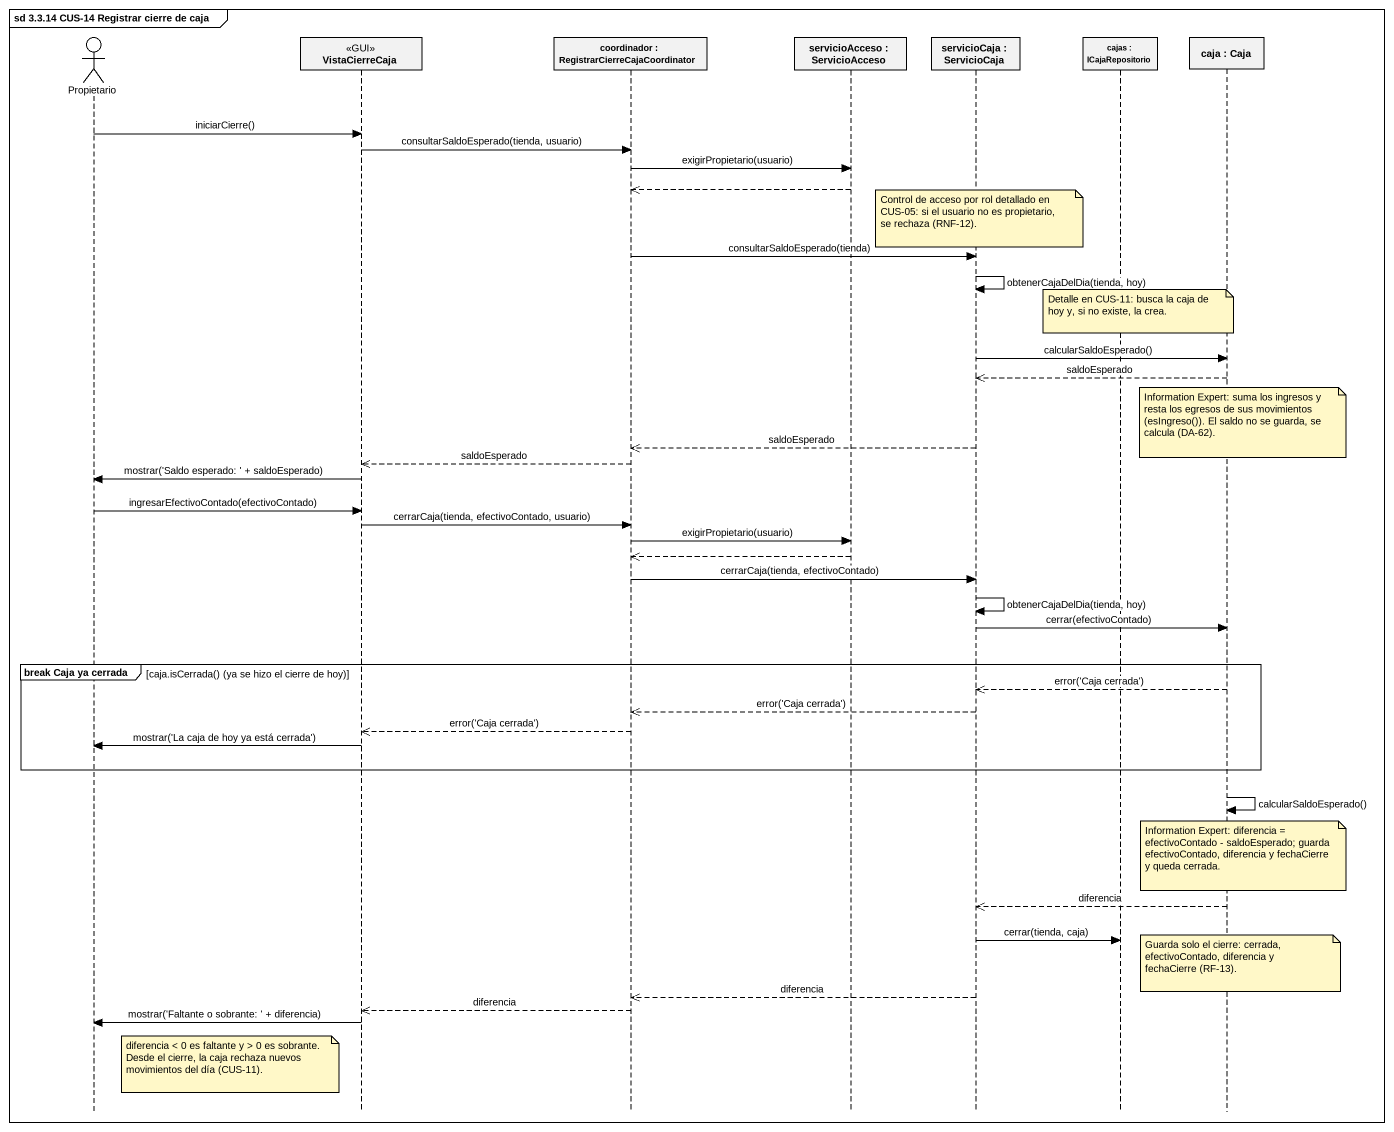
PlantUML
@startuml
mainframe sd 3.3.14 CUS-14 Registrar cierre de caja
hide footbox
actor Propietario
participant VistaCierreCaja <<GUI>>
participant "coordinador : RegistrarCierreCajaCoordinator" as coordinador
participant "servicioAcceso : ServicioAcceso" as servicioAcceso
participant "servicioCaja : ServicioCaja" as servicioCaja
participant "cajas : ICajaRepositorio" as cajas
participant "caja : Caja" as caja

Propietario -> VistaCierreCaja : iniciarCierre()
VistaCierreCaja -> coordinador : consultarSaldoEsperado(tienda, usuario)
coordinador -> servicioAcceso : exigirPropietario(usuario)
servicioAcceso -->> coordinador
note over servicioCaja : Control de acceso por rol detallado en CUS-05: si el usuario no es propietario, se rechaza (RNF-12).
coordinador -> servicioCaja : consultarSaldoEsperado(tienda)
servicioCaja -> servicioCaja : obtenerCajaDelDia(tienda, hoy)
note over cajas : Detalle en CUS-11: busca la caja de hoy y, si no existe, la crea.
servicioCaja -> caja : calcularSaldoEsperado()
caja -->> servicioCaja : saldoEsperado
note over caja : Information Expert: suma los ingresos y resta los egresos de sus movimientos (esIngreso()). El saldo no se guarda, se calcula (DA-62).
servicioCaja -->> coordinador : saldoEsperado
coordinador -->> VistaCierreCaja : saldoEsperado
VistaCierreCaja -> Propietario : mostrar('Saldo esperado: ' + saldoEsperado)
Propietario -> VistaCierreCaja : ingresarEfectivoContado(efectivoContado)
VistaCierreCaja -> coordinador : cerrarCaja(tienda, efectivoContado, usuario)
coordinador -> servicioAcceso : exigirPropietario(usuario)
servicioAcceso -->> coordinador
coordinador -> servicioCaja : cerrarCaja(tienda, efectivoContado)
servicioCaja -> servicioCaja : obtenerCajaDelDia(tienda, hoy)
servicioCaja -> caja : cerrar(efectivoContado)
group break Caja ya cerrada [caja.isCerrada() (ya se hizo el cierre de hoy)]
  caja -->> servicioCaja : error('Caja cerrada')
  servicioCaja -->> coordinador : error('Caja cerrada')
  coordinador -->> VistaCierreCaja : error('Caja cerrada')
  VistaCierreCaja -> Propietario : mostrar('La caja de hoy ya está cerrada')
end
caja -> caja : calcularSaldoEsperado()
note over caja : Information Expert: diferencia = efectivoContado - saldoEsperado; guarda efectivoContado, diferencia y fechaCierre y queda cerrada.
caja -->> servicioCaja : diferencia
servicioCaja -> cajas : cerrar(tienda, caja)
note over caja : Guarda solo el cierre: cerrada, efectivoContado, diferencia y fechaCierre (RF-13).
servicioCaja -->> coordinador : diferencia
coordinador -->> VistaCierreCaja : diferencia
VistaCierreCaja -> Propietario : mostrar('Faltante o sobrante: ' + diferencia)
note left of VistaCierreCaja : diferencia < 0 es faltante y > 0 es sobrante. Desde el cierre, la caja rechaza nuevos movimientos del día (CUS-11).
@enduml
